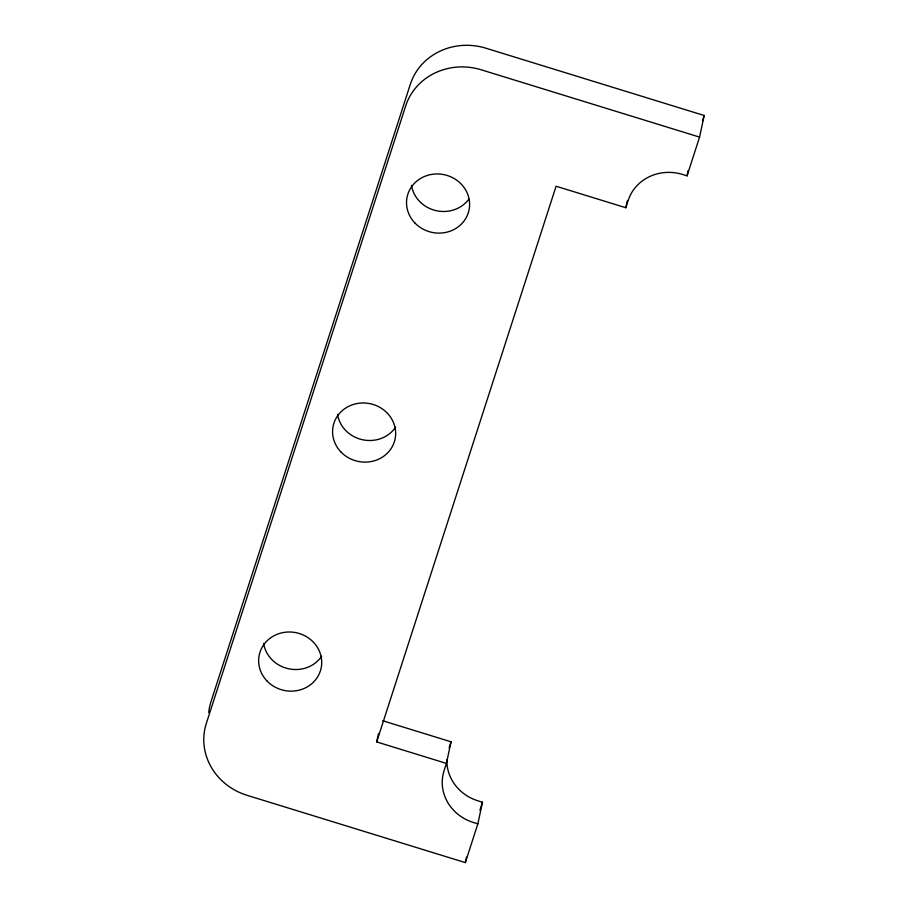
<?xml version="1.0" encoding="UTF-8"?>
<svg xmlns="http://www.w3.org/2000/svg" width="908" height="908" viewBox="0 0 908 908"><rect width="100%" height="100%" fill="white"/><g stroke="black" fill="none" stroke-linecap="round" stroke-linejoin="round"><path stroke-width="1.36" d="M376.695 741.915L556.093 186.231L625.828 207.728L628.188 200.418A43.811 40.815 12.1 0 1 682.419 174.404L687.061 175.846L699.569 137.108L481.24 69.802A60.836 56.682 12.1 0 0 405.706 105.873L206.332 723.404A60.836 56.682 12.1 0 0 247.01 795.295L465.339 862.6L477.858 823.84L473.17 822.398A43.811 40.815 12.1 0 1 444.069 770.699L446.418 763.412L376.695 741.915L378.432 733.812M446.418 763.412L451.049 741.802L382.665 720.725M465.339 862.6L466.496 857.197M477.858 823.84L482.489 802.229L477.801 800.788A43.811 40.815 12.1 0 1 446.884 759.553M625.828 207.728L627.269 200.974M687.061 175.846L688.219 170.443M699.569 137.108L704.199 115.498L485.871 48.192A60.836 56.682 12.1 0 0 410.337 84.262L210.962 701.793A60.836 56.682 12.1 0 0 208.681 712.666M449.097 747.874L451.049 741.802M479.901 810.254L482.489 802.229M702.474 120.843L704.199 115.498M468.789 199.238A31.632 29.476 12.1 0 1 435.636 210.542A31.632 29.476 12.1 0 1 411.483 185.346M395.593 427.203A31.632 29.476 12.1 0 1 362.36 439.71A31.632 29.476 12.1 0 1 337.538 414.366M321.659 656.223A31.632 29.476 12.1 0 1 288.426 668.731A31.632 29.476 12.1 0 1 263.604 643.386M415.104 223.186A31.632 29.476 12.1 0 0 468.278 212.847A31.632 29.476 12.1 0 0 430.801 174.563A31.632 29.476 12.1 0 0 415.104 223.186M341.17 452.207A31.632 29.476 12.1 0 0 394.333 441.867A31.632 29.476 12.1 0 0 356.867 403.583A31.632 29.476 12.1 0 0 341.17 452.207M267.224 681.216A31.632 29.476 12.1 0 0 320.399 670.887A31.632 29.476 12.1 0 0 282.921 632.604A31.632 29.476 12.1 0 0 267.224 681.216"/></g></svg>
